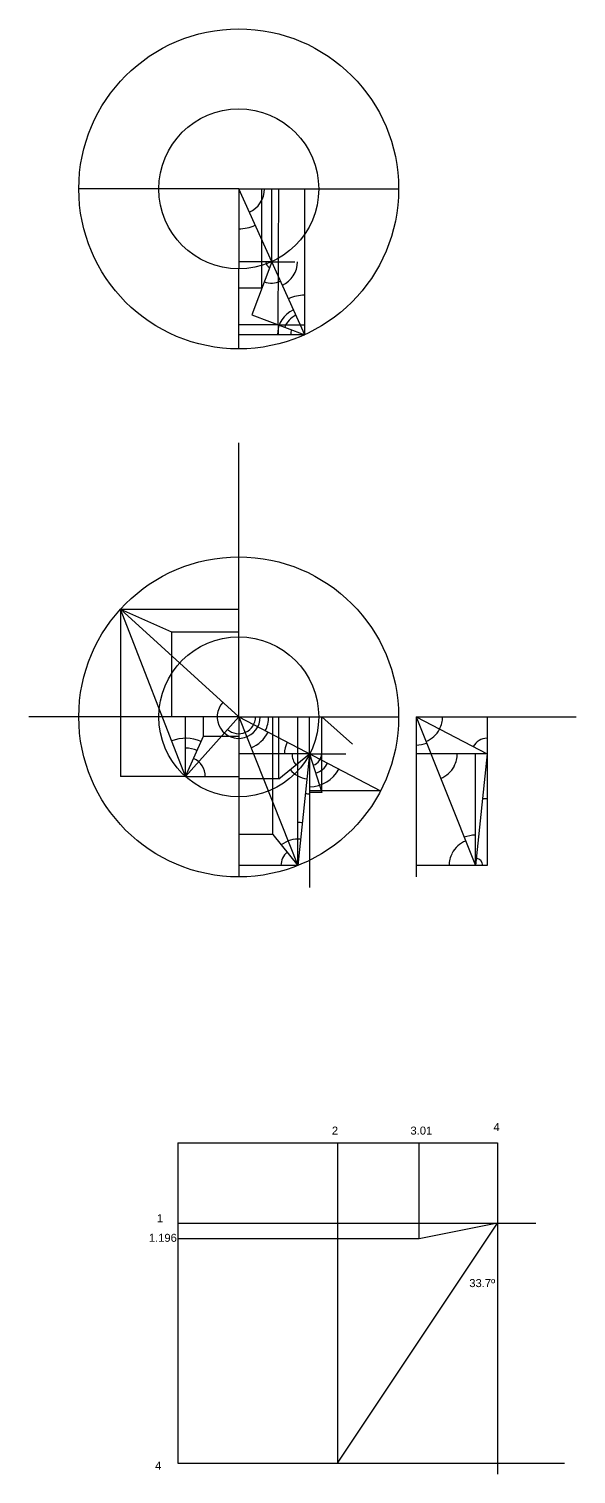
# Model space of a CAD drawing. Header units: millimetres. Extents: x 270.1 to 289.3, y 359.8 to 377.8.
# Drawn here: x 270.08 to 276.92, y 359.77 to 377.83 of the extents above; entities that cross this region are included whole.
import ezdxf

# ---------------------------------------------------------------- set-up
doc = ezdxf.new("R2010")
doc.units = ezdxf.units.MM
doc.styles.get("Standard").update_dxf_attribs({"font": 'arial.ttf'})

msp = doc.modelspace()

# ---------------------------------------------------------------- linework, layer by layer
for p, q in [((271.705, 375.834), (270.705, 375.834)), ((272.705, 375.834), (271.705, 375.834)), ((272.705, 375.834), (273.705, 375.834)), ((272.705, 375.834), (272.705, 374.834)), ((273.53, 374.012), (272.705, 375.834)), ((272.993, 374.592), (272.993, 375.834)), ((273.118, 374.923), (273.118, 375.834)), ((273.2, 374.137), (273.205, 375.834)), ((273.53, 374.012), (273.53, 375.834)), ((273.705, 375.834), (274.705, 375.834)), ((273.118, 374.923), (272.705, 374.923)), ((272.705, 373.834), (272.705, 374.834)), ((273.118, 374.923), (272.869, 374.261)), ((273.118, 374.923), (273.405, 374.923)), ((272.993, 374.592), (272.705, 374.592)), ((273.2, 374.137), (272.705, 374.137)), ((272.869, 374.261), (273.53, 374.012)), ((273.2, 374.137), (273.53, 374.137)), ((273.2, 374.137), (273.2, 374.012)), ((273.53, 374.012), (272.705, 374.012)), ((272.705, 369.235), (272.705, 372.661)), ((272.041, 368.488), (271.225, 370.58)), ((271.225, 370.58), (272.705, 369.235)), ((271.225, 370.58), (271.866, 370.299)), ((272.705, 369.235), (270.08, 369.235)), ((272.705, 369.235), (272.041, 368.488)), ((272.705, 369.235), (274.478, 368.31)), ((272.705, 369.235), (273.446, 367.377)), ((272.705, 369.235), (274.705, 369.235)), ((272.705, 369.235), (272.705, 367.235)), ((273.743, 369.235), (274.128, 368.893)), ((274.925, 369.235), (275.811, 368.773)), ((274.925, 369.235), (275.665, 367.377)), ((274.925, 369.235), (276.925, 369.235)), ((274.925, 369.235), (274.925, 367.235)), ((272.041, 368.488), (272.263, 368.995)), ((273.206, 368.46), (273.592, 368.773)), ((273.592, 368.773), (273.446, 367.377)), ((273.592, 368.773), (273.743, 368.291)), ((275.811, 368.773), (275.665, 367.377)), ((273.133, 367.763), (273.446, 367.377)), ((271.942, 363.909), (275.942, 363.909)), ((271.942, 363.909), (271.942, 359.909)), ((273.942, 359.909), (275.942, 362.909)), ((275.942, 362.909), (274.961, 362.713))]:
    msp.add_line(p, q)
at = {"color": 252}
for p, q in [((271.225, 370.58), (272.705, 370.58)), ((271.225, 370.58), (271.225, 368.488)), ((271.866, 370.299), (271.866, 369.235)), ((271.866, 370.299), (272.705, 370.299)), ((272.041, 368.488), (272.041, 369.235)), ((272.263, 368.995), (272.263, 369.235)), ((273.133, 367.763), (273.133, 369.235)), ((273.206, 368.46), (273.206, 369.235)), ((273.446, 367.377), (273.446, 369.235)), ((273.592, 368.773), (273.592, 369.235)), ((273.743, 368.291), (273.743, 369.235)), ((275.811, 369.235), (275.811, 367.377)), ((272.263, 368.995), (272.705, 368.995)), ((273.592, 368.773), (272.705, 368.773)), ((273.592, 368.773), (273.592, 367.103)), ((273.592, 368.773), (274.046, 368.773)), ((275.811, 368.773), (274.925, 368.773)), ((275.665, 367.377), (275.665, 368.773)), ((272.041, 368.488), (271.225, 368.488)), ((272.041, 368.488), (272.705, 368.488)), ((273.206, 368.46), (272.705, 368.46)), ((274.478, 368.31), (273.592, 368.31)), ((273.743, 368.291), (273.592, 368.291)), ((273.133, 367.763), (272.705, 367.763)), ((273.446, 367.377), (272.705, 367.377)), ((275.811, 367.377), (274.925, 367.377)), ((273.942, 363.909), (273.942, 359.909)), ((274.961, 362.713), (274.961, 363.909)), ((275.942, 363.909), (275.942, 359.771)), ((271.942, 362.909), (276.422, 362.909)), ((274.961, 362.713), (271.942, 362.713)), ((271.942, 359.909), (276.781, 359.909))]:
    msp.add_line(p, q, dxfattribs=at)
for radius in [2, 1]:
    msp.add_circle((272.705, 375.834), radius)
for radius in [2, 1]:
    msp.add_circle((272.705, 369.235), radius, dxfattribs=at)
at = {"color": 4}
for centre, radius, start, end in [((272.705, 375.834), 0.321, 294.3687, 0), ((273.118, 374.923), 0.321, 294.3687, 0), ((273.53, 374.012), 0.341, 114.3687, 180), ((272.705, 369.235), 0.269, 137.7381, 360), ((272.705, 369.235), 0.415, 291.7271, 332.4385), ((274.925, 369.235), 0.33, 291.7271, 332.4385), ((275.109, 368.773), 0.33, 291.7271, 332.4385), ((275.665, 367.377), 0.33, 111.7271, 152.4385)]:
    msp.add_arc(centre, radius, start, end, dxfattribs=at)
at = {"color": 1}
for centre, radius, start, end in [((272.705, 375.834), 0.498, 270, 294.3687), ((273.53, 374.012), 0.493, 90, 114.3687)]:
    msp.add_arc(centre, radius, start, end, dxfattribs=at)
at = {"color": 2}
for centre, radius, start, end in [((273.118, 374.923), 0.0752, 180, 249.3687), ((273.53, 374.012), 0.176, 159.3687, 180), ((272.041, 368.488), 0.246, 360, 66.2948), ((273.592, 368.773), 0.22, 180, 219.0204), ((273.592, 368.773), 0.149, 287.4385, 0), ((275.81, 368.757), 0.542, 264.0204, 270.1665), ((273.446, 367.377), 0.213, 129.0204, 180), ((275.665, 367.377), 0.0912, 360, 84.0204)]:
    msp.add_arc(centre, radius, start, end, dxfattribs=at)
at = {"color": 3}
for centre, radius, start, end in [((273.118, 374.923), 0.266, 249.3687, 294.3687), ((273.53, 374.012), 0.266, 114.3687, 159.3687), ((272.041, 368.488), 0.479, 66.2948, 111.2948), ((273.592, 368.773), 0.313, 219.0204, 264.0204), ((273.592, 368.773), 0.253, 287.4385, 332.4385), ((273.446, 367.377), 0.331, 84.0205, 129.0205)]:
    msp.add_arc(centre, radius, start, end, dxfattribs=at)
at = {"color": 5}
for centre, radius, start, end in [((272.705, 369.235), 0.21, 228.3428, 0), ((272.705, 369.235), 0.374, 332.4385, 0), ((274.925, 369.235), 0.329, 332.4385, 0), ((273.592, 368.773), 0.315, 152.4385, 180), ((275.109, 368.773), 0.329, 332.4385, 0), ((275.665, 367.377), 0.329, 152.4385, 180)]:
    msp.add_arc(centre, radius, start, end, dxfattribs=at)
at = {"color": 6}
for centre, radius, start, end in [((274.925, 369.235), 0.352, 270, 291.7271), ((275.811, 368.773), 0.194, 90, 152.4385), ((272.041, 368.488), 0.357, 66.2948, 90), ((273.592, 368.773), 0.411, 270, 332.4385), ((273.592, 368.773), 0.499, 264.0204, 270), ((273.446, 367.377), 0.537, 84.0204, 90.0001), ((275.665, 367.377), 0.38, 90, 111.7271)]:
    msp.add_arc(centre, radius, start, end, dxfattribs=at)

# ---------------------------------------------------------------- texts
at = {"char_height": 0.1, "attachment_point": 1}
for s, insert in [('4', (275.891, 364.158)), ('2', (273.87, 364.114)), ('3.01', (274.853, 364.114)), ('1', (271.681, 363.019)), ('1.196', (271.581, 362.774)), ('33.7º', (275.589, 362.208)), ('4', (271.659, 359.926))]:
    msp.add_mtext_dynamic_manual_height_columns(s, width=0.92681, gutter_width=12.5, heights=[0], dxfattribs=dict(at, insert=insert))

doc.saveas('drawing.dxf')
